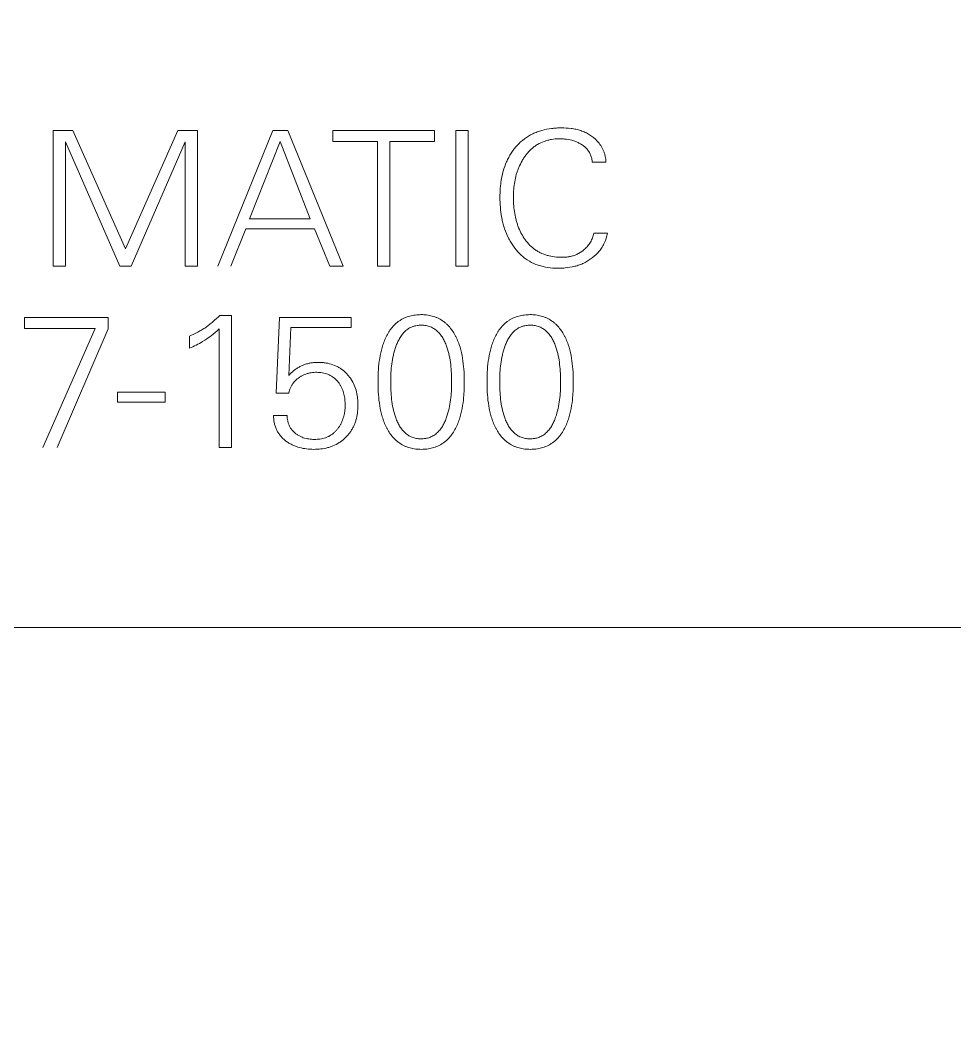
# Model space of a CAD drawing. Header units: millimetres. Extents: x 41350 to 54029, y 25852 to 34717.
# Drawn here: x 46891.91 to 46912.42, y 33492.25 to 33514.54 of the extents above; entities that cross this region are included whole.
import ezdxf

# ---------------------------------------------------------------- set-up
doc = ezdxf.new("R2010")
doc.units = ezdxf.units.MM
doc.set_wipeout_variables(frame=1)
doc.layers.add('! NO PLOT !', color=7, linetype='Continuous', true_color=0xff75dd, plot=False)
doc.layers.add('004-PI-DIN Šina', color=3, linetype='Continuous')
doc.layers.add('SI-ORMAR-Oprema', color=30, linetype='Continuous', lineweight=5)

# ---------------------------------------------------------------- blocks, each defined once
blk = doc.blocks.new('*U554')
at = {"layer": '004-PI-DIN Šina'}
for p, q in [((-148.3, 17.7), (-214.3, 17.7)), ((-216.3, 15.7), (-216.3, -23.3)), ((-216.3, 0), (-227.909, 0)), ((-216.298, -0.3), (-227.9, -0.3)), ((-216.3, -0.6), (-227.909, -0.6))]:
    blk.add_line(p, q, dxfattribs=at)
blk.add_arc((-214.3, 15.7), 2, 90, 180, dxfattribs=at)
for points, knots in [([(-203.804, -2.998), (-203.729, -2.901), (-203.559, -2.746), (-203.244, -2.632), (-202.89, -2.619), (-202.529, -2.729), (-202.151, -3.083), (-202.055, -3.635), (-202.172, -4.159), (-202.449, -4.483), (-202.801, -4.67), (-203.207, -4.709), (-203.659, -4.63), (-204.003, -4.322), (-204.165, -3.9), (-204.229, -3.338), (-204.159, -2.625), (-203.843, -1.91), (-203.331, -1.531), (-202.836, -1.408), (-202.528, -1.396), (-202.355, -1.412)], [0, 0, 0, 0, 0.038457, 0.07693, 0.106706, 0.154905, 0.197191, 0.271397, 0.327022, 0.370333, 0.407489, 0.456055, 0.502478, 0.55532, 0.599364, 0.64919, 0.741035, 0.834019, 0.897369, 0.94389, 1, 1, 1, 1]), ([(-202.372, -1.711), (-202.454, -1.705), (-202.517, -1.703), (-202.994, -1.703), (-203.316, -1.861), (-203.67, -2.389), (-203.763, -2.662), (-203.804, -2.998)], [0, 0, 0, 0, 0.058605, 0.058605, 0.623644, 0.623644, 1, 1, 1, 1]), ([(-202.96, -2.943), (-203.05, -2.922), (-203.239, -2.913), (-203.559, -3.019), (-203.803, -3.333), (-203.826, -3.716), (-203.743, -4.137), (-203.419, -4.399), (-202.989, -4.409), (-202.622, -4.248), (-202.468, -3.882), (-202.46, -3.512), (-202.557, -3.179), (-202.782, -2.998), (-202.915, -2.953), (-202.96, -2.943)], [0, 0, 0, 0, 0.0625, 0.125, 0.21875, 0.3125, 0.375, 0.5, 0.5625, 0.65625, 0.75, 0.8125, 0.90625, 0.96875, 1, 1, 1, 1])]:
    blk.add_open_spline(points, degree=3, knots=knots, dxfattribs=at)
blk = doc.blocks.new('6ES7521-1BL00-0AB0')
at = {"layer": 'SI-ORMAR-Oprema'}
for p, q in [((-18.125, 16.329), (-18.125, -1.738)), ((-29.725, 15.837), (-29.725, 0.893)), ((-25.26, 0.893), (-29.725, 0.893)), ((-25.26, 0.893), (-25.26, -3.943)), ((-23.39, 0.893), (-23.39, -3.943)), ((-18.125, 0.893), (-23.39, 0.893)), ((-18.125, -1.738), (-18.125, -7.528)), ((-17.4, -1.738), (-18.125, -1.738)), ((-29.725, -1.926), (-29.725, -3.719)), ((-25.26, -1.926), (-29.725, -1.926)), ((-18.125, -1.926), (-23.39, -1.926)), ((-28.253, -3.719), (-28.253, -2.349)), ((-28.253, -2.349), (-25.26, -2.349)), ((-23.39, -2.349), (-18.125, -2.349)), ((-28.253, -2.771), (-25.26, -2.771)), ((-28.253, -2.771), (-25.26, -2.771)), ((-23.39, -2.771), (-20.774, -2.771)), ((-23.39, -2.771), (-18.125, -2.771)), ((-20.774, -3.31), (-20.774, -2.771)), ((-20.774, -2.771), (-18.125, -2.771)), ((-20.774, -5.657), (-20.774, -3.31)), ((-20.774, -3.31), (-18.125, -3.31)), ((-29.725, -3.719), (-29.725, -41.071)), ((-28.253, -3.719), (-29.725, -3.719)), ((-25.26, -3.943), (-25.26, -4.62)), ((-25.26, -3.943), (-23.39, -3.943)), ((-23.39, -3.943), (-23.39, -4.62)), ((-25.26, -4.62), (-23.39, -4.62)), ((-25.26, -4.771), (-23.39, -4.771)), ((-20.774, -5.657), (-18.125, -5.657))]:
    blk.add_line(p, q, dxfattribs=at)
for points in [[(-29.725, 0.893), (-29.725, 0.372), (-29.725, -0.775), (-29.725, -1.686), (-29.725, -1.926)], [(-25.26, -4.62), (-25.26, -4.653), (-25.26, -4.709), (-25.26, -4.76), (-25.26, -4.771), (-25.26, -4.771)], [(-23.39, -4.62), (-23.39, -4.653), (-23.39, -4.709), (-23.39, -4.76), (-23.39, -4.771), (-23.39, -4.771)]]:
    blk.add_open_spline(points, degree=3, dxfattribs=at)
blk = doc.blocks.new('6ES7513-1AM03-0AB0')
blk.add_wipeout([(-17.4, 66.85), (17.4, 66.85), (17.4, -80.15), (-17.4, -80.15)]).dxf.layer = 'SI-ORMAR-Oprema'
at = {"layer": 'SI-ORMAR-Oprema', "linetype": 'Continuous'}
for p, q in [((-4.163, 10.914), (-4.163, 7.935)), ((-3.732, 10.914), (-4.163, 10.914)), ((-2.579, 8.317), (-3.732, 10.914)), ((-1.426, 10.914), (-2.579, 8.317)), ((-0.995, 10.914), (-1.426, 10.914)), ((-0.995, 7.935), (-0.995, 10.914)), ((0.657, 10.914), (-0.551, 7.935)), ((0.982, 10.914), (0.657, 10.914)), ((2.202, 7.937), (0.982, 10.914)), ((1.975, 10.914), (1.975, 10.674)), ((4.206, 10.914), (1.975, 10.914)), ((4.206, 10.674), (4.206, 10.914)), ((4.674, 10.914), (4.674, 7.935)), ((4.945, 10.914), (4.674, 10.914)), ((4.945, 7.935), (4.945, 10.914)), ((-3.893, 10.662), (-2.702, 7.935)), ((-3.893, 7.935), (-3.893, 10.662)), ((-2.457, 7.935), (-1.265, 10.662)), ((-1.265, 10.662), (-1.265, 7.935)), ((0.147, 8.975), (0.817, 10.674)), ((0.817, 10.674), (1.475, 8.975)), ((1.975, 10.674), (2.955, 10.674)), ((2.955, 10.674), (2.955, 7.935)), ((3.226, 7.935), (3.226, 10.674)), ((3.226, 10.674), (4.206, 10.674)), ((7.67, 10.216), (7.966, 10.216)), ((1.475, 8.975), (0.147, 8.975)), ((-0.267, 7.934), (0.06, 8.752)), ((0.06, 8.752), (1.574, 8.752)), ((1.574, 8.752), (1.904, 7.935)), ((8, 8.657), (7.7, 8.657)), ((-4.163, 7.935), (-3.893, 7.935)), ((-2.702, 7.935), (-2.457, 7.935)), ((-1.265, 7.935), (-0.995, 7.935)), ((1.904, 7.935), (2.202, 7.937)), ((2.955, 7.935), (3.226, 7.935)), ((4.674, 7.935), (4.945, 7.935)), ((-4.792, 6.808), (-4.792, 6.565)), ((-2.96, 6.808), (-4.792, 6.808)), ((-2.959, 6.557), (-2.96, 6.808)), ((-0.25, 6.85), (-0.508, 6.85)), ((-0.25, 3.954), (-0.25, 6.85)), ((0.8, 6.808), (0.73, 5.15)), ((2.379, 6.808), (0.8, 6.808)), ((2.379, 6.59), (2.379, 6.808)), ((-4.792, 6.565), (-3.242, 6.565)), ((-3.242, 6.565), (-4.393, 3.954)), ((-4.075, 3.953), (-2.959, 6.557)), ((-0.524, 6.557), (-0.524, 3.954)), ((1.004, 5.534), (1.054, 6.59)), ((1.054, 6.59), (2.379, 6.59)), ((-1.173, 6.4), (-1.173, 6.132)), ((-2.756, 5.166), (-2.756, 4.948)), ((-1.709, 5.166), (-2.756, 5.166)), ((-1.709, 4.948), (-1.709, 5.166)), ((0.73, 5.15), (1.004, 5.15)), ((-2.756, 4.948), (-1.709, 4.948)), ((0.971, 4.659), (0.672, 4.659)), ((-0.524, 3.954), (-0.25, 3.954)), ((17.4, 0), (-17.4, 0))]:
    blk.add_line(p, q, dxfattribs=at)
for points, knots in [([(7.775, 10.682), (7.727, 10.736), (7.672, 10.782), (7.595, 10.83), (7.58, 10.839), (7.548, 10.856), (7.532, 10.864), (7.482, 10.887), (7.449, 10.9), (7.381, 10.923), (7.346, 10.932), (7.293, 10.944), (7.275, 10.947), (7.239, 10.953), (7.221, 10.956), (7.132, 10.968), (7.061, 10.971), (6.953, 10.971), (6.918, 10.97), (6.846, 10.965), (6.81, 10.962), (6.702, 10.949), (6.632, 10.935), (6.529, 10.906), (6.495, 10.895), (6.428, 10.87), (6.394, 10.856), (6.296, 10.809), (6.174, 10.735), (6.068, 10.639), (5.995, 10.559), (5.972, 10.531), (5.929, 10.474), (5.908, 10.445), (5.869, 10.384), (5.851, 10.354), (5.817, 10.29), (5.801, 10.257), (5.758, 10.159), (5.734, 10.092), (5.695, 9.955), (5.68, 9.885), (5.663, 9.779), (5.659, 9.743), (5.651, 9.672), (5.648, 9.636), (5.642, 9.529), (5.641, 9.458), (5.644, 9.316), (5.648, 9.246), (5.663, 9.104), (5.674, 9.034), (5.696, 8.928), (5.704, 8.893), (5.723, 8.824), (5.733, 8.79), (5.768, 8.688), (5.795, 8.622), (5.843, 8.526), (5.86, 8.494), (5.897, 8.432), (5.916, 8.402), (5.978, 8.314), (6.024, 8.259), (6.088, 8.195), (6.101, 8.183), (6.128, 8.159), (6.142, 8.147), (6.184, 8.113), (6.271, 8.05), (6.366, 8.001), (6.467, 7.962), (6.502, 7.95), (6.571, 7.93), (6.606, 7.922), (6.711, 7.902), (6.783, 7.894), (6.891, 7.89), (6.927, 7.889), (6.999, 7.891), (7.035, 7.893), (7.142, 7.903), (7.213, 7.914), (7.3, 7.936), (7.317, 7.941), (7.352, 7.951), (7.369, 7.957), (7.42, 7.975), (7.487, 8.003), (7.55, 8.037), (7.611, 8.075), (7.641, 8.095), (7.727, 8.162), (7.778, 8.212), (7.846, 8.296), (7.867, 8.325), (7.895, 8.371), (7.904, 8.387), (7.921, 8.419), (7.929, 8.435), (7.966, 8.517), (7.987, 8.586), (8, 8.657)], [0, 0, 0, 0, 0.03125, 0.03125, 0.039063, 0.039063, 0.046875, 0.046875, 0.0625, 0.0625, 0.078125, 0.078125, 0.085938, 0.085938, 0.09375, 0.09375, 0.125, 0.125, 0.140625, 0.140625, 0.15625, 0.15625, 0.1875, 0.1875, 0.203125, 0.203125, 0.21875, 0.21875, 0.25, 0.28125, 0.28125, 0.296875, 0.296875, 0.3125, 0.3125, 0.328125, 0.328125, 0.34375, 0.34375, 0.375, 0.375, 0.40625, 0.40625, 0.421875, 0.421875, 0.4375, 0.4375, 0.46875, 0.46875, 0.5, 0.5, 0.53125, 0.53125, 0.546875, 0.546875, 0.5625, 0.5625, 0.59375, 0.59375, 0.609375, 0.609375, 0.625, 0.625, 0.65625, 0.65625, 0.664063, 0.664063, 0.671875, 0.671875, 0.6875, 0.71875, 0.71875, 0.734375, 0.734375, 0.75, 0.75, 0.78125, 0.78125, 0.796875, 0.796875, 0.8125, 0.8125, 0.84375, 0.84375, 0.851563, 0.851563, 0.859375, 0.859375, 0.875, 0.890625, 0.890625, 0.90625, 0.90625, 0.9375, 0.9375, 0.953125, 0.953125, 0.960938, 0.960938, 0.96875, 0.96875, 1, 1, 1, 1]), ([(7.501, 8.307), (7.46, 8.269), (7.404, 8.23), (7.342, 8.2), (7.317, 8.188), (7.304, 8.183), (7.265, 8.169), (7.212, 8.152), (7.158, 8.142), (7.103, 8.134), (7.076, 8.132), (7.021, 8.129), (6.993, 8.129), (6.938, 8.13), (6.911, 8.132), (6.829, 8.139), (6.775, 8.147), (6.708, 8.164), (6.694, 8.167), (6.668, 8.175), (6.628, 8.187), (6.564, 8.212), (6.503, 8.242), (6.467, 8.263), (6.444, 8.278), (6.432, 8.285), (6.375, 8.325), (6.333, 8.36), (6.275, 8.418), (6.257, 8.439), (6.222, 8.481), (6.205, 8.503), (6.173, 8.548), (6.158, 8.571), (6.13, 8.618), (6.09, 8.69), (6.057, 8.765), (6.028, 8.843), (6.02, 8.869), (6.004, 8.921), (5.997, 8.948), (5.964, 9.08), (5.949, 9.188), (5.94, 9.325), (5.939, 9.352), (5.937, 9.407), (5.937, 9.434), (5.938, 9.517), (5.94, 9.571), (5.949, 9.68), (5.956, 9.734), (5.975, 9.841), (5.986, 9.894), (6.009, 9.973), (6.017, 9.999), (6.035, 10.052), (6.065, 10.129), (6.101, 10.203), (6.142, 10.274), (6.156, 10.297), (6.187, 10.343), (6.203, 10.365), (6.254, 10.43), (6.291, 10.471), (6.353, 10.526), (6.374, 10.543), (6.407, 10.568), (6.419, 10.576), (6.442, 10.592), (6.5, 10.628), (6.562, 10.657), (6.639, 10.685), (6.666, 10.693), (6.719, 10.707), (6.746, 10.713), (6.828, 10.726), (6.882, 10.731), (6.965, 10.732), (6.992, 10.731), (7.047, 10.728), (7.075, 10.726), (7.157, 10.715), (7.21, 10.703), (7.276, 10.682), (7.289, 10.678), (7.315, 10.668), (7.327, 10.662), (7.365, 10.645), (7.39, 10.633), (7.438, 10.605), (7.461, 10.59), (7.493, 10.564), (7.504, 10.555), (7.524, 10.537), (7.554, 10.507), (7.579, 10.475), (7.601, 10.439), (7.608, 10.427), (7.621, 10.403), (7.638, 10.365), (7.65, 10.326), (7.66, 10.285), (7.663, 10.271), (7.667, 10.244), (7.669, 10.23), (7.67, 10.216)], [0, 0, 0, 0, 0.03125, 0.039063, 0.039063, 0.046875, 0.046875, 0.0625, 0.078125, 0.078125, 0.09375, 0.09375, 0.109375, 0.109375, 0.125, 0.125, 0.15625, 0.15625, 0.164063, 0.164063, 0.171875, 0.1875, 0.203125, 0.210937, 0.210937, 0.21875, 0.21875, 0.25, 0.25, 0.265625, 0.265625, 0.28125, 0.28125, 0.296875, 0.296875, 0.3125, 0.34375, 0.34375, 0.359375, 0.359375, 0.375, 0.375, 0.4375, 0.4375, 0.453125, 0.453125, 0.46875, 0.46875, 0.5, 0.5, 0.53125, 0.53125, 0.5625, 0.5625, 0.578125, 0.578125, 0.59375, 0.625, 0.625, 0.640625, 0.640625, 0.65625, 0.65625, 0.6875, 0.6875, 0.703125, 0.703125, 0.710938, 0.710938, 0.71875, 0.75, 0.75, 0.765625, 0.765625, 0.78125, 0.78125, 0.8125, 0.8125, 0.828125, 0.828125, 0.84375, 0.84375, 0.875, 0.875, 0.882813, 0.882813, 0.890625, 0.890625, 0.90625, 0.90625, 0.921875, 0.921875, 0.929688, 0.929688, 0.9375, 0.953125, 0.953125, 0.960938, 0.960938, 0.96875, 0.984375, 0.984375, 0.992188, 0.992188, 1, 1, 1, 1]), ([(7.966, 10.216), (7.966, 10.26), (7.962, 10.302), (7.951, 10.355), (7.949, 10.366), (7.943, 10.387), (7.935, 10.418), (7.916, 10.468), (7.898, 10.506), (7.878, 10.544), (7.867, 10.563), (7.831, 10.617), (7.804, 10.65), (7.775, 10.682)], [0, 0, 0, 0, 0.25, 0.25, 0.3125, 0.3125, 0.375, 0.5, 0.625, 0.625, 0.75, 0.75, 1, 1, 1, 1]), ([(7.7, 8.657), (7.694, 8.623), (7.686, 8.59), (7.668, 8.542), (7.662, 8.526), (7.647, 8.495), (7.639, 8.48), (7.614, 8.435), (7.594, 8.407), (7.55, 8.354), (7.526, 8.33), (7.501, 8.307)], [0, 0, 0, 0, 0.25, 0.25, 0.375, 0.375, 0.5, 0.5, 0.75, 0.75, 1, 1, 1, 1]), ([(-0.508, 6.85), (-0.558, 6.805), (-0.608, 6.76), (-0.685, 6.694), (-0.71, 6.672), (-0.75, 6.641), (-0.763, 6.631), (-0.79, 6.61), (-0.804, 6.601), (-0.846, 6.572), (-0.874, 6.554), (-0.932, 6.52), (-0.961, 6.503), (-1.051, 6.455), (-1.111, 6.426), (-1.173, 6.4)], [0, 0, 0, 0, 0.25, 0.25, 0.375, 0.375, 0.4375, 0.4375, 0.5, 0.5, 0.625, 0.625, 0.75, 0.75, 1, 1, 1, 1]), ([(4.731, 4.515), (4.746, 4.554), (4.759, 4.593), (4.781, 4.672), (4.791, 4.712), (4.818, 4.832), (4.83, 4.913), (4.844, 5.035), (4.847, 5.076), (4.853, 5.159), (4.858, 5.241), (4.859, 5.323), (4.86, 5.405), (4.859, 5.446), (4.856, 5.569), (4.852, 5.651), (4.836, 5.814), (4.825, 5.895), (4.793, 6.058), (4.773, 6.138), (4.733, 6.255), (4.718, 6.293), (4.693, 6.35), (4.684, 6.369), (4.666, 6.406), (4.656, 6.424), (4.625, 6.477), (4.603, 6.512), (4.554, 6.577), (4.528, 6.609), (4.484, 6.653), (4.469, 6.667), (4.437, 6.695), (4.389, 6.733), (4.336, 6.766), (4.281, 6.794), (4.262, 6.803), (4.223, 6.818), (4.203, 6.825), (4.144, 6.844), (4.104, 6.853), (4.042, 6.862), (4.021, 6.865), (3.98, 6.868), (3.959, 6.87), (3.897, 6.871), (3.856, 6.87), (3.774, 6.862), (3.733, 6.856), (3.672, 6.842), (3.652, 6.837), (3.612, 6.824), (3.554, 6.803), (3.498, 6.776), (3.454, 6.748), (3.445, 6.743), (3.427, 6.731), (3.402, 6.713), (3.346, 6.668), (3.302, 6.623), (3.262, 6.575), (3.249, 6.559), (3.225, 6.525), (3.213, 6.508), (3.18, 6.456), (3.161, 6.419), (3.124, 6.345), (3.108, 6.307), (3.094, 6.268)], [0, 0, 0, 0, 0.03125, 0.03125, 0.0625, 0.0625, 0.125, 0.125, 0.15625, 0.15625, 0.1875, 0.21875, 0.21875, 0.25, 0.25, 0.3125, 0.3125, 0.375, 0.375, 0.4375, 0.4375, 0.46875, 0.46875, 0.484375, 0.484375, 0.5, 0.5, 0.53125, 0.53125, 0.5625, 0.5625, 0.578125, 0.578125, 0.59375, 0.625, 0.625, 0.640625, 0.640625, 0.65625, 0.65625, 0.6875, 0.6875, 0.703125, 0.703125, 0.71875, 0.71875, 0.75, 0.75, 0.78125, 0.78125, 0.796875, 0.796875, 0.8125, 0.84375, 0.84375, 0.851562, 0.851562, 0.859375, 0.875, 0.90625, 0.90625, 0.921875, 0.921875, 0.9375, 0.9375, 0.96875, 0.96875, 1, 1, 1, 1]), ([(7.124, 4.515), (7.139, 4.554), (7.151, 4.593), (7.174, 4.672), (7.184, 4.712), (7.21, 4.832), (7.223, 4.913), (7.237, 5.035), (7.24, 5.076), (7.246, 5.159), (7.25, 5.241), (7.252, 5.323), (7.253, 5.405), (7.252, 5.446), (7.249, 5.569), (7.245, 5.651), (7.229, 5.814), (7.218, 5.895), (7.186, 6.058), (7.166, 6.138), (7.126, 6.255), (7.111, 6.293), (7.086, 6.35), (7.077, 6.369), (7.058, 6.406), (7.049, 6.424), (7.018, 6.477), (6.996, 6.512), (6.947, 6.577), (6.921, 6.609), (6.877, 6.653), (6.862, 6.667), (6.83, 6.695), (6.782, 6.733), (6.729, 6.766), (6.674, 6.794), (6.654, 6.803), (6.616, 6.818), (6.596, 6.825), (6.537, 6.844), (6.497, 6.853), (6.435, 6.862), (6.414, 6.865), (6.373, 6.868), (6.352, 6.87), (6.29, 6.871), (6.249, 6.87), (6.167, 6.862), (6.126, 6.856), (6.065, 6.842), (6.045, 6.837), (6.005, 6.824), (5.946, 6.803), (5.891, 6.776), (5.846, 6.748), (5.838, 6.743), (5.82, 6.731), (5.795, 6.713), (5.738, 6.668), (5.695, 6.623), (5.655, 6.575), (5.642, 6.559), (5.618, 6.525), (5.606, 6.508), (5.573, 6.456), (5.553, 6.419), (5.517, 6.345), (5.501, 6.307), (5.486, 6.268)], [0, 0, 0, 0, 0.03125, 0.03125, 0.0625, 0.0625, 0.125, 0.125, 0.15625, 0.15625, 0.1875, 0.21875, 0.21875, 0.25, 0.25, 0.3125, 0.3125, 0.375, 0.375, 0.4375, 0.4375, 0.46875, 0.46875, 0.484375, 0.484375, 0.5, 0.5, 0.53125, 0.53125, 0.5625, 0.5625, 0.578125, 0.578125, 0.59375, 0.625, 0.625, 0.640625, 0.640625, 0.65625, 0.65625, 0.6875, 0.6875, 0.703125, 0.703125, 0.71875, 0.71875, 0.75, 0.75, 0.78125, 0.78125, 0.796875, 0.796875, 0.8125, 0.84375, 0.84375, 0.851562, 0.851562, 0.859375, 0.875, 0.90625, 0.90625, 0.921875, 0.921875, 0.9375, 0.9375, 0.96875, 0.96875, 1, 1, 1, 1]), ([(-0.886, 6.28), (-0.821, 6.32), (-0.758, 6.363), (-0.637, 6.455), (-0.579, 6.504), (-0.524, 6.557)], [0, 0, 0, 0, 0.5, 0.5, 1, 1, 1, 1]), ([(3.347, 4.627), (3.326, 4.689), (3.309, 4.753), (3.282, 4.88), (3.272, 4.944), (3.257, 5.073), (3.251, 5.138), (3.245, 5.269), (3.243, 5.334), (3.244, 5.465), (3.246, 5.53), (3.253, 5.66), (3.259, 5.725), (3.276, 5.854), (3.288, 5.918), (3.309, 6.014), (3.318, 6.046), (3.336, 6.109), (3.346, 6.14), (3.368, 6.202), (3.38, 6.232), (3.407, 6.292), (3.422, 6.321), (3.447, 6.364), (3.455, 6.378), (3.474, 6.406), (3.483, 6.419), (3.513, 6.458), (3.535, 6.482), (3.572, 6.516), (3.585, 6.527), (3.611, 6.547), (3.651, 6.575), (3.695, 6.597), (3.734, 6.611), (3.742, 6.614), (3.758, 6.618), (3.782, 6.625), (3.822, 6.633), (3.855, 6.637), (3.888, 6.639), (3.905, 6.639), (3.955, 6.639), (3.987, 6.636), (4.036, 6.627), (4.052, 6.623), (4.084, 6.614), (4.1, 6.608), (4.146, 6.59), (4.189, 6.567), (4.229, 6.538), (4.255, 6.517), (4.268, 6.506), (4.303, 6.472), (4.324, 6.447), (4.354, 6.407), (4.363, 6.394), (4.381, 6.366), (4.39, 6.352), (4.414, 6.308), (4.429, 6.279), (4.455, 6.219), (4.467, 6.188), (4.478, 6.157)], [0, 0, 0, 0, 0.0625, 0.0625, 0.125, 0.125, 0.1875, 0.1875, 0.25, 0.25, 0.3125, 0.3125, 0.375, 0.375, 0.4375, 0.4375, 0.46875, 0.46875, 0.5, 0.5, 0.53125, 0.53125, 0.5625, 0.5625, 0.578125, 0.578125, 0.59375, 0.59375, 0.625, 0.625, 0.640625, 0.640625, 0.65625, 0.6875, 0.6875, 0.695313, 0.695313, 0.703125, 0.71875, 0.734375, 0.734375, 0.75, 0.75, 0.78125, 0.78125, 0.796875, 0.796875, 0.8125, 0.8125, 0.84375, 0.859375, 0.859375, 0.875, 0.875, 0.90625, 0.90625, 0.921875, 0.921875, 0.9375, 0.9375, 0.96875, 0.96875, 1, 1, 1, 1]), ([(5.74, 4.627), (5.718, 4.689), (5.702, 4.753), (5.675, 4.88), (5.665, 4.944), (5.649, 5.073), (5.644, 5.138), (5.638, 5.269), (5.636, 5.334), (5.637, 5.465), (5.638, 5.53), (5.646, 5.66), (5.652, 5.725), (5.669, 5.854), (5.68, 5.918), (5.702, 6.014), (5.71, 6.046), (5.729, 6.109), (5.739, 6.14), (5.761, 6.202), (5.773, 6.232), (5.8, 6.292), (5.814, 6.321), (5.839, 6.364), (5.848, 6.378), (5.867, 6.406), (5.876, 6.419), (5.906, 6.458), (5.928, 6.482), (5.965, 6.516), (5.977, 6.527), (6.004, 6.547), (6.044, 6.575), (6.088, 6.597), (6.127, 6.611), (6.135, 6.614), (6.151, 6.618), (6.175, 6.625), (6.215, 6.633), (6.248, 6.637), (6.281, 6.639), (6.298, 6.639), (6.348, 6.639), (6.38, 6.636), (6.429, 6.627), (6.445, 6.623), (6.477, 6.614), (6.493, 6.608), (6.539, 6.59), (6.582, 6.567), (6.622, 6.538), (6.648, 6.517), (6.66, 6.506), (6.696, 6.472), (6.717, 6.447), (6.747, 6.407), (6.756, 6.394), (6.774, 6.366), (6.783, 6.352), (6.807, 6.308), (6.821, 6.279), (6.848, 6.219), (6.86, 6.188), (6.87, 6.157)], [0, 0, 0, 0, 0.0625, 0.0625, 0.125, 0.125, 0.1875, 0.1875, 0.25, 0.25, 0.3125, 0.3125, 0.375, 0.375, 0.4375, 0.4375, 0.46875, 0.46875, 0.5, 0.5, 0.53125, 0.53125, 0.5625, 0.5625, 0.578125, 0.578125, 0.59375, 0.59375, 0.625, 0.625, 0.640625, 0.640625, 0.65625, 0.6875, 0.6875, 0.695313, 0.695313, 0.703125, 0.71875, 0.734375, 0.734375, 0.75, 0.75, 0.78125, 0.78125, 0.796875, 0.796875, 0.8125, 0.8125, 0.84375, 0.859375, 0.859375, 0.875, 0.875, 0.90625, 0.90625, 0.921875, 0.921875, 0.9375, 0.9375, 0.96875, 0.96875, 1, 1, 1, 1]), ([(3.094, 6.268), (3.079, 6.229), (3.066, 6.19), (3.043, 6.111), (3.033, 6.071), (3.007, 5.951), (2.995, 5.87), (2.976, 5.707), (2.971, 5.625), (2.966, 5.501), (2.965, 5.46), (2.965, 5.378), (2.965, 5.337), (2.968, 5.214), (2.972, 5.133), (2.988, 4.969), (2.999, 4.888), (3.023, 4.766), (3.032, 4.725), (3.052, 4.646), (3.064, 4.606), (3.091, 4.528), (3.105, 4.49), (3.13, 4.433), (3.139, 4.414), (3.158, 4.377), (3.168, 4.359), (3.198, 4.305), (3.221, 4.271), (3.269, 4.206), (3.296, 4.174), (3.34, 4.13), (3.355, 4.115), (3.386, 4.088), (3.435, 4.05), (3.488, 4.017), (3.543, 3.989), (3.562, 3.98), (3.601, 3.965), (3.621, 3.958), (3.68, 3.94), (3.72, 3.93), (3.782, 3.921), (3.803, 3.919), (3.844, 3.915), (3.865, 3.914), (3.927, 3.912), (3.968, 3.914), (4.05, 3.921), (4.091, 3.927), (4.152, 3.941), (4.172, 3.947), (4.212, 3.959), (4.27, 3.98), (4.326, 4.008), (4.37, 4.035), (4.379, 4.041), (4.397, 4.052), (4.422, 4.07), (4.478, 4.116), (4.522, 4.16), (4.562, 4.208), (4.575, 4.225), (4.599, 4.258), (4.611, 4.276), (4.644, 4.328), (4.664, 4.364), (4.7, 4.438), (4.716, 4.476), (4.731, 4.515)], [0, 0, 0, 0, 0.03125, 0.03125, 0.0625, 0.0625, 0.125, 0.125, 0.1875, 0.1875, 0.21875, 0.21875, 0.25, 0.25, 0.3125, 0.3125, 0.375, 0.375, 0.40625, 0.40625, 0.4375, 0.4375, 0.46875, 0.46875, 0.484375, 0.484375, 0.5, 0.5, 0.53125, 0.53125, 0.5625, 0.5625, 0.578125, 0.578125, 0.59375, 0.625, 0.625, 0.640625, 0.640625, 0.65625, 0.65625, 0.6875, 0.6875, 0.703125, 0.703125, 0.71875, 0.71875, 0.75, 0.75, 0.78125, 0.78125, 0.796875, 0.796875, 0.8125, 0.84375, 0.84375, 0.851562, 0.851562, 0.859375, 0.875, 0.90625, 0.90625, 0.921875, 0.921875, 0.9375, 0.9375, 0.96875, 0.96875, 1, 1, 1, 1]), ([(5.486, 6.268), (5.472, 6.229), (5.459, 6.19), (5.436, 6.111), (5.426, 6.071), (5.4, 5.951), (5.388, 5.87), (5.369, 5.707), (5.364, 5.625), (5.359, 5.501), (5.358, 5.46), (5.358, 5.378), (5.358, 5.337), (5.361, 5.214), (5.365, 5.133), (5.381, 4.969), (5.392, 4.888), (5.415, 4.766), (5.424, 4.725), (5.445, 4.646), (5.457, 4.606), (5.483, 4.528), (5.498, 4.49), (5.523, 4.433), (5.532, 4.414), (5.551, 4.377), (5.56, 4.359), (5.591, 4.305), (5.613, 4.271), (5.662, 4.206), (5.689, 4.174), (5.733, 4.13), (5.748, 4.115), (5.779, 4.088), (5.828, 4.05), (5.88, 4.017), (5.936, 3.989), (5.955, 3.98), (5.994, 3.965), (6.013, 3.958), (6.073, 3.94), (6.113, 3.93), (6.175, 3.921), (6.195, 3.919), (6.237, 3.915), (6.258, 3.914), (6.32, 3.912), (6.361, 3.914), (6.443, 3.921), (6.484, 3.927), (6.545, 3.941), (6.565, 3.947), (6.605, 3.959), (6.663, 3.98), (6.719, 4.008), (6.763, 4.035), (6.772, 4.041), (6.789, 4.052), (6.815, 4.07), (6.871, 4.116), (6.915, 4.16), (6.955, 4.208), (6.968, 4.225), (6.992, 4.258), (7.004, 4.276), (7.037, 4.328), (7.057, 4.364), (7.093, 4.438), (7.109, 4.476), (7.124, 4.515)], [0, 0, 0, 0, 0.03125, 0.03125, 0.0625, 0.0625, 0.125, 0.125, 0.1875, 0.1875, 0.21875, 0.21875, 0.25, 0.25, 0.3125, 0.3125, 0.375, 0.375, 0.40625, 0.40625, 0.4375, 0.4375, 0.46875, 0.46875, 0.484375, 0.484375, 0.5, 0.5, 0.53125, 0.53125, 0.5625, 0.5625, 0.578125, 0.578125, 0.59375, 0.625, 0.625, 0.640625, 0.640625, 0.65625, 0.65625, 0.6875, 0.6875, 0.703125, 0.703125, 0.71875, 0.71875, 0.75, 0.75, 0.78125, 0.78125, 0.796875, 0.796875, 0.8125, 0.84375, 0.84375, 0.851563, 0.851563, 0.859375, 0.875, 0.90625, 0.90625, 0.921875, 0.921875, 0.9375, 0.9375, 0.96875, 0.96875, 1, 1, 1, 1]), ([(4.478, 6.157), (4.499, 6.094), (4.516, 6.031), (4.542, 5.904), (4.553, 5.84), (4.568, 5.711), (4.573, 5.646), (4.58, 5.516), (4.581, 5.45), (4.581, 5.32), (4.579, 5.255), (4.572, 5.126), (4.566, 5.061), (4.55, 4.933), (4.539, 4.87), (4.511, 4.743), (4.493, 4.68), (4.466, 4.602), (4.46, 4.587), (4.448, 4.556), (4.442, 4.541), (4.421, 4.496), (4.407, 4.466), (4.382, 4.423), (4.373, 4.409), (4.355, 4.382), (4.345, 4.368), (4.315, 4.328), (4.293, 4.304), (4.257, 4.27), (4.244, 4.259), (4.218, 4.239), (4.205, 4.229), (4.162, 4.202), (4.118, 4.181), (4.071, 4.166), (4.046, 4.159), (4.038, 4.158), (4.022, 4.154), (4.014, 4.153), (3.973, 4.146), (3.94, 4.144), (3.89, 4.144), (3.873, 4.145), (3.84, 4.148), (3.824, 4.15), (3.775, 4.159), (3.743, 4.168), (3.697, 4.186), (3.682, 4.193), (3.652, 4.208), (3.609, 4.233), (3.571, 4.264), (3.535, 4.299), (3.523, 4.311), (3.501, 4.336), (3.491, 4.349), (3.462, 4.389), (3.444, 4.416), (3.419, 4.459), (3.411, 4.474), (3.397, 4.504), (3.39, 4.519), (3.37, 4.565), (3.358, 4.595), (3.347, 4.627)], [0, 0, 0, 0, 0.0625, 0.0625, 0.125, 0.125, 0.1875, 0.1875, 0.25, 0.25, 0.3125, 0.3125, 0.375, 0.375, 0.4375, 0.4375, 0.5, 0.5, 0.515625, 0.515625, 0.53125, 0.53125, 0.5625, 0.5625, 0.578125, 0.578125, 0.59375, 0.59375, 0.625, 0.625, 0.640625, 0.640625, 0.65625, 0.65625, 0.6875, 0.703125, 0.703125, 0.710937, 0.710937, 0.71875, 0.71875, 0.75, 0.75, 0.765625, 0.765625, 0.78125, 0.78125, 0.8125, 0.8125, 0.828125, 0.828125, 0.84375, 0.875, 0.875, 0.890625, 0.890625, 0.90625, 0.90625, 0.9375, 0.9375, 0.953125, 0.953125, 0.96875, 0.96875, 1, 1, 1, 1]), ([(6.87, 6.157), (6.892, 6.094), (6.909, 6.031), (6.935, 5.904), (6.945, 5.84), (6.961, 5.711), (6.966, 5.646), (6.973, 5.516), (6.974, 5.45), (6.974, 5.32), (6.972, 5.255), (6.965, 5.126), (6.959, 5.061), (6.942, 4.933), (6.932, 4.87), (6.904, 4.743), (6.886, 4.68), (6.859, 4.602), (6.853, 4.587), (6.841, 4.556), (6.834, 4.541), (6.814, 4.496), (6.799, 4.466), (6.775, 4.423), (6.766, 4.409), (6.748, 4.382), (6.738, 4.368), (6.708, 4.328), (6.686, 4.304), (6.65, 4.27), (6.637, 4.259), (6.611, 4.239), (6.597, 4.229), (6.555, 4.202), (6.511, 4.181), (6.464, 4.166), (6.439, 4.159), (6.431, 4.158), (6.415, 4.154), (6.407, 4.153), (6.366, 4.146), (6.333, 4.144), (6.283, 4.144), (6.266, 4.145), (6.233, 4.148), (6.216, 4.15), (6.168, 4.159), (6.136, 4.168), (6.09, 4.186), (6.074, 4.193), (6.045, 4.208), (6.002, 4.233), (5.964, 4.264), (5.928, 4.299), (5.916, 4.311), (5.894, 4.336), (5.884, 4.349), (5.854, 4.389), (5.837, 4.416), (5.812, 4.459), (5.804, 4.474), (5.79, 4.504), (5.783, 4.519), (5.763, 4.565), (5.751, 4.595), (5.74, 4.627)], [0, 0, 0, 0, 0.0625, 0.0625, 0.125, 0.125, 0.1875, 0.1875, 0.25, 0.25, 0.3125, 0.3125, 0.375, 0.375, 0.4375, 0.4375, 0.5, 0.5, 0.515625, 0.515625, 0.53125, 0.53125, 0.5625, 0.5625, 0.578125, 0.578125, 0.59375, 0.59375, 0.625, 0.625, 0.640625, 0.640625, 0.65625, 0.65625, 0.6875, 0.703125, 0.703125, 0.710937, 0.710937, 0.71875, 0.71875, 0.75, 0.75, 0.765625, 0.765625, 0.78125, 0.78125, 0.8125, 0.8125, 0.828125, 0.828125, 0.84375, 0.875, 0.875, 0.890625, 0.890625, 0.90625, 0.90625, 0.9375, 0.9375, 0.953125, 0.953125, 0.96875, 0.96875, 1, 1, 1, 1]), ([(0.672, 4.659), (0.672, 4.606), (0.678, 4.554), (0.693, 4.477), (0.699, 4.451), (0.71, 4.413), (0.714, 4.4), (0.724, 4.376), (0.729, 4.364), (0.745, 4.328), (0.758, 4.306), (0.779, 4.273), (0.786, 4.262), (0.802, 4.241), (0.81, 4.23), (0.826, 4.21), (0.835, 4.2), (0.852, 4.18), (0.861, 4.17), (0.888, 4.142), (0.908, 4.125), (0.938, 4.1), (0.949, 4.092), (0.97, 4.077), (1.003, 4.055), (1.06, 4.022), (1.108, 4.001), (1.156, 3.981), (1.181, 3.972), (1.256, 3.948), (1.307, 3.936), (1.41, 3.92), (1.462, 3.915), (1.541, 3.913), (1.567, 3.913), (1.619, 3.914), (1.645, 3.916), (1.723, 3.922), (1.775, 3.93), (1.839, 3.945), (1.851, 3.948), (1.877, 3.955), (1.89, 3.958), (1.927, 3.97), (2.001, 3.996), (2.071, 4.032), (2.137, 4.075), (2.159, 4.09), (2.2, 4.122), (2.22, 4.139), (2.258, 4.175), (2.276, 4.194), (2.311, 4.233), (2.327, 4.253), (2.351, 4.285), (2.359, 4.295), (2.373, 4.317), (2.394, 4.35), (2.426, 4.408), (2.447, 4.455), (2.465, 4.504), (2.474, 4.529), (2.496, 4.605), (2.507, 4.656), (2.521, 4.759), (2.524, 4.81), (2.525, 4.889), (2.525, 4.915), (2.523, 4.967), (2.521, 4.993), (2.513, 5.071), (2.505, 5.122), (2.48, 5.223), (2.464, 5.272), (2.423, 5.369), (2.399, 5.415), (2.355, 5.481), (2.332, 5.512), (2.307, 5.542), (2.289, 5.562), (2.28, 5.572), (2.235, 5.619), (2.195, 5.652), (2.13, 5.696), (2.108, 5.71), (2.073, 5.729), (2.061, 5.735), (2.037, 5.746), (2.025, 5.751), (1.965, 5.776), (1.915, 5.791), (1.837, 5.807), (1.811, 5.811), (1.759, 5.818), (1.733, 5.82), (1.655, 5.824), (1.602, 5.823), (1.524, 5.815), (1.498, 5.811), (1.446, 5.801), (1.421, 5.795), (1.37, 5.78), (1.346, 5.772), (1.297, 5.752), (1.273, 5.741), (1.227, 5.717), (1.204, 5.703), (1.16, 5.674), (1.139, 5.659), (1.077, 5.61), (1.04, 5.573), (1.004, 5.534)], [0, 0, 0, 0, 0.03125, 0.03125, 0.046875, 0.046875, 0.054688, 0.054688, 0.0625, 0.0625, 0.078125, 0.078125, 0.085938, 0.085938, 0.09375, 0.09375, 0.101563, 0.101563, 0.109375, 0.109375, 0.125, 0.125, 0.132813, 0.132813, 0.140625, 0.15625, 0.171875, 0.171875, 0.1875, 0.1875, 0.21875, 0.21875, 0.25, 0.25, 0.265625, 0.265625, 0.28125, 0.28125, 0.3125, 0.3125, 0.320313, 0.320313, 0.328125, 0.328125, 0.34375, 0.375, 0.375, 0.390625, 0.390625, 0.40625, 0.40625, 0.421875, 0.421875, 0.4375, 0.4375, 0.445313, 0.445313, 0.453125, 0.46875, 0.484375, 0.484375, 0.5, 0.5, 0.53125, 0.53125, 0.5625, 0.5625, 0.578125, 0.578125, 0.59375, 0.59375, 0.625, 0.625, 0.65625, 0.65625, 0.6875, 0.6875, 0.703125, 0.710938, 0.710938, 0.71875, 0.71875, 0.75, 0.75, 0.765625, 0.765625, 0.773438, 0.773438, 0.78125, 0.78125, 0.8125, 0.8125, 0.828125, 0.828125, 0.84375, 0.84375, 0.875, 0.875, 0.890625, 0.890625, 0.90625, 0.90625, 0.921875, 0.921875, 0.9375, 0.9375, 0.953125, 0.953125, 0.96875, 0.96875, 1, 1, 1, 1]), ([(1.004, 5.15), (1.014, 5.19), (1.027, 5.229), (1.053, 5.284), (1.067, 5.311), (1.084, 5.337), (1.095, 5.354), (1.101, 5.362), (1.133, 5.403), (1.161, 5.432), (1.208, 5.472), (1.225, 5.484), (1.259, 5.507), (1.277, 5.518), (1.331, 5.547), (1.368, 5.563), (1.418, 5.578), (1.428, 5.581), (1.448, 5.586), (1.478, 5.593), (1.528, 5.6), (1.569, 5.603), (1.61, 5.605), (1.631, 5.604), (1.693, 5.602), (1.733, 5.597), (1.793, 5.584), (1.813, 5.578), (1.852, 5.565), (1.871, 5.558), (1.927, 5.532), (1.962, 5.511), (2.011, 5.473), (2.027, 5.459), (2.056, 5.43), (2.07, 5.415), (2.097, 5.384), (2.109, 5.368), (2.132, 5.334), (2.143, 5.316), (2.172, 5.262), (2.188, 5.224), (2.207, 5.165), (2.213, 5.145), (2.222, 5.105), (2.226, 5.085), (2.236, 5.025), (2.24, 4.984), (2.244, 4.903), (2.243, 4.862), (2.236, 4.739), (2.222, 4.659), (2.189, 4.563), (2.178, 4.534), (2.166, 4.506), (2.157, 4.487), (2.152, 4.478), (2.138, 4.451), (2.127, 4.433), (2.106, 4.398), (2.094, 4.382), (2.069, 4.349), (2.056, 4.333), (2.035, 4.311), (2.027, 4.303), (2.013, 4.289), (1.975, 4.254), (1.924, 4.219), (1.878, 4.196), (1.86, 4.188), (1.85, 4.183), (1.821, 4.172), (1.782, 4.158), (1.742, 4.149), (1.702, 4.141), (1.681, 4.138), (1.64, 4.134), (1.62, 4.132), (1.579, 4.131), (1.558, 4.131), (1.497, 4.133), (1.456, 4.138), (1.395, 4.149), (1.375, 4.154), (1.335, 4.166), (1.297, 4.179), (1.25, 4.201), (1.223, 4.216), (1.205, 4.227), (1.196, 4.233), (1.154, 4.262), (1.106, 4.301), (1.068, 4.349), (1.05, 4.375), (1.044, 4.383), (1.033, 4.401), (1.019, 4.428), (1.003, 4.466), (0.993, 4.496), (0.988, 4.516), (0.985, 4.526), (0.975, 4.576), (0.971, 4.618), (0.971, 4.659)], [0, 0, 0, 0, 0.03125, 0.03125, 0.046875, 0.054687, 0.054687, 0.0625, 0.0625, 0.09375, 0.09375, 0.109375, 0.109375, 0.125, 0.125, 0.15625, 0.15625, 0.164062, 0.164062, 0.171875, 0.1875, 0.203125, 0.203125, 0.21875, 0.21875, 0.25, 0.25, 0.265625, 0.265625, 0.28125, 0.28125, 0.3125, 0.3125, 0.328125, 0.328125, 0.34375, 0.34375, 0.359375, 0.359375, 0.375, 0.375, 0.40625, 0.40625, 0.421875, 0.421875, 0.4375, 0.4375, 0.46875, 0.46875, 0.5, 0.5, 0.5625, 0.5625, 0.578125, 0.585938, 0.585938, 0.59375, 0.59375, 0.609375, 0.609375, 0.625, 0.625, 0.640625, 0.640625, 0.648438, 0.648438, 0.65625, 0.6875, 0.695313, 0.695313, 0.703125, 0.703125, 0.71875, 0.734375, 0.734375, 0.75, 0.75, 0.765625, 0.765625, 0.78125, 0.78125, 0.8125, 0.8125, 0.828125, 0.828125, 0.84375, 0.859375, 0.867187, 0.867187, 0.875, 0.875, 0.90625, 0.921875, 0.921875, 0.929687, 0.929687, 0.9375, 0.953125, 0.960937, 0.960937, 0.96875, 0.96875, 1, 1, 1, 1])]:
    blk.add_open_spline(points, degree=3, knots=knots, dxfattribs=at)
blk.add_open_spline([(-1.173, 6.132), (-1.074, 6.175), (-0.978, 6.225), (-0.886, 6.28)], degree=3, dxfattribs=at)

msp = doc.modelspace()

# ---------------------------------------------------------------- block references
at = {"layer": '! NO PLOT !'}
msp.add_blockref('*U554', (47115.697, 33496.678), dxfattribs=at)

# ---------------------------------------------------------------- next in the draw order: block references
msp.add_blockref('6ES7521-1BL00-0AB0', (46929.82, 33498.868), dxfattribs=at)

# ---------------------------------------------------------------- next in the draw order: block references
msp.add_blockref('6ES7513-1AM03-0AB0', (46896.795, 33501.208), dxfattribs=at)

doc.saveas('drawing.dxf')
